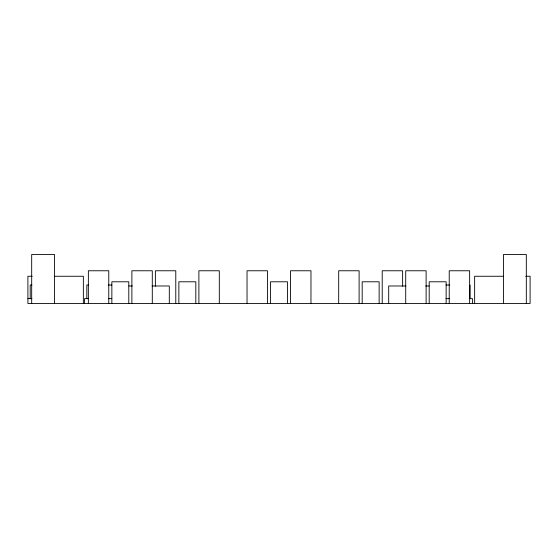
<?xml version="1.0" encoding="UTF-8"?>
<svg xmlns="http://www.w3.org/2000/svg" width="558" height="558" viewBox="0 0 558 558"><rect width="100%" height="100%" fill="white"/><g stroke="black" fill="none" stroke-linecap="round" stroke-linejoin="round"><path stroke-width="0.84" d="M32.231 276.259L27.9 276.259L27.9 303.503L530.1 303.503L530.1 276.259L525.769 276.259M54.761 276.259L83.358 276.259L83.358 303.503M503.239 276.259L474.642 276.259L474.642 303.503M31.911 285.019L30.209 285.019L30.209 298.642M88.541 285.019L86.825 285.019L86.825 298.642M108.329 285.019L111.767 285.019M446.023 285.019L449.462 285.019M128.849 285.982L132.295 285.982M152.09 285.982L169.304 285.982L169.304 303.503M405.91 285.982L388.696 285.982L388.696 303.503M425.705 285.982L429.151 285.982M27.9 298.642L31.911 298.642M88.541 298.642L84.516 298.642L84.516 303.503M108.329 298.642L111.767 298.642M446.023 298.642L449.462 298.642M526.32 303.503L526.32 254.497L503.49 254.497L503.49 303.503M472.417 303.503L472.417 298.642L470.108 298.642L470.108 285.019M469.634 303.503L469.634 270.769L449.225 270.769L449.225 303.503M446.142 303.503L446.142 281.79L429.2 281.79L429.2 303.503M426.117 303.503L426.117 270.769L405.708 270.769L405.708 303.503M402.625 286.275L402.625 270.769L382.216 270.769L382.216 303.503M379.133 303.503L379.133 281.79L362.184 281.79L362.184 303.503M359.108 303.503L359.108 270.769L338.692 270.769L338.692 303.503M310.966 303.503L310.966 270.769L290.551 270.769L290.551 303.503M287.475 303.503L287.475 281.79L270.525 281.79L270.525 303.503M267.449 303.503L267.449 270.769L247.034 270.769L247.034 303.503M219.308 303.503L219.308 270.769L198.892 270.769L198.892 303.503M195.816 303.503L195.816 281.79L178.867 281.79L178.867 303.503M175.784 303.503L175.784 270.769L155.375 270.769L155.375 286.275M152.292 303.503L152.292 270.769L131.883 270.769L131.883 303.503M128.8 303.503L128.8 281.79L111.858 281.79L111.858 303.503M108.775 303.503L108.775 270.769L88.366 270.769L88.366 303.503M54.51 303.503L54.51 254.497L31.68 254.497L31.68 303.503"/></g></svg>
